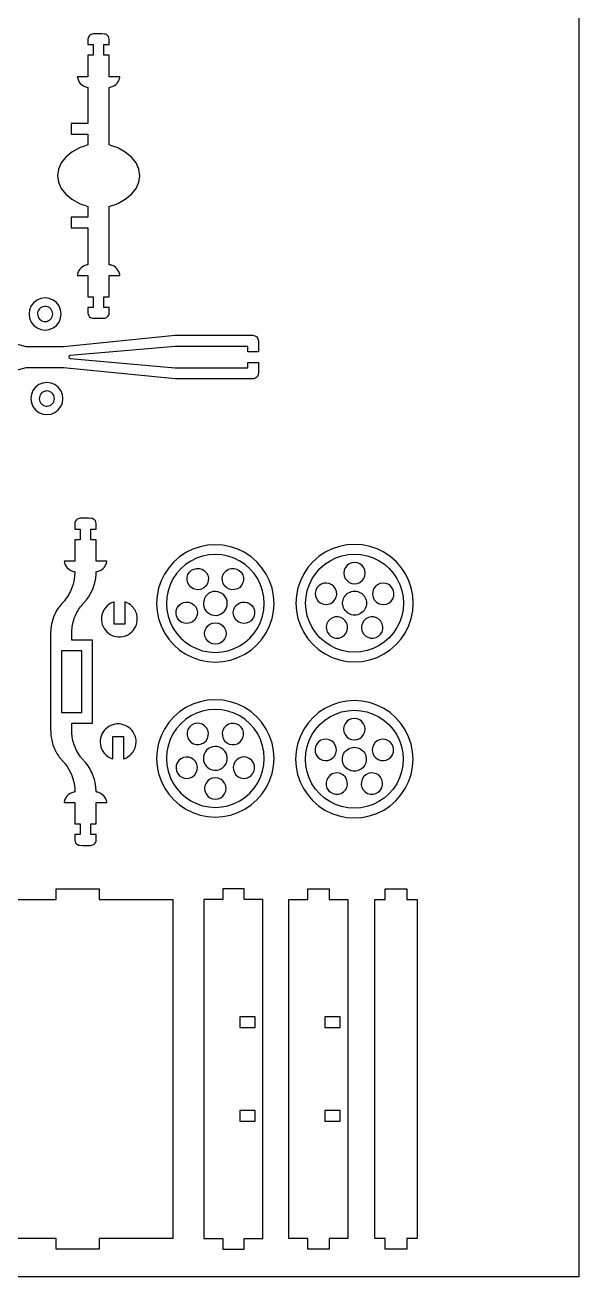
# Model space of a CAD drawing. Extents: x -12 to 65, y -17 to 90.
# Drawn here: x 39 to 64.9, y -17.1 to 41.5 of the extents above; entities that cross this region are included whole.
import ezdxf

# ---------------------------------------------------------------- set-up
doc = ezdxf.new("R2010")
doc.units = 0
doc.header["$MEASUREMENT"] = 0
doc.layers.get('0').update_dxf_attribs({"linetype": 'CONTINUOUS'})
doc.layers.add('ENGRAVE', color=1, linetype='CONTINUOUS')
doc.layers.add('LAYER_1', color=18, linetype='CONTINUOUS')

msp = doc.modelspace()

# ---------------------------------------------------------------- linework, layer by layer
msp.add_lwpolyline([(-12.472, -17.124), (-12.472, 90.411), (64.89, 90.411), (64.89, -17.124)], close=True)
at = {"layer": 'ENGRAVE'}
for points in [[(46.725, 12.414), (46.994, 12.281), (47.278, 12.185), (47.572, 12.126), (47.871, 12.107), (48.17, 12.126), (48.464, 12.185), (48.748, 12.281), (49.017, 12.414), (49.266, 12.58), (49.491, 12.778), (49.689, 13.003), (49.855, 13.252), (49.988, 13.521), (50.084, 13.805), (50.143, 14.099), (50.162, 14.398), (50.143, 14.697), (50.084, 14.991), (49.988, 15.275), (49.855, 15.544), (49.689, 15.793), (49.491, 16.018), (49.266, 16.216), (49.017, 16.382), (48.748, 16.515), (48.464, 16.611), (48.17, 16.67), (47.871, 16.689), (47.572, 16.67), (47.278, 16.611), (46.994, 16.515), (46.725, 16.382), (46.476, 16.216), (46.251, 16.018), (46.053, 15.793), (45.887, 15.544), (45.754, 15.275), (45.658, 14.991), (45.599, 14.697), (45.58, 14.398), (45.599, 14.099), (45.658, 13.805), (45.754, 13.521), (45.887, 13.252), (46.053, 13.003), (46.251, 12.778), (46.476, 12.58)], [(52.993, 12.593), (52.768, 12.791), (52.57, 13.016), (52.404, 13.265), (52.271, 13.534), (52.175, 13.818), (52.116, 14.112), (52.097, 14.411), (52.116, 14.71), (52.175, 15.004), (52.271, 15.288), (52.404, 15.557), (52.57, 15.806), (52.768, 16.031), (52.993, 16.229), (53.242, 16.396), (53.511, 16.528), (53.795, 16.624), (54.089, 16.683), (54.388, 16.702), (54.687, 16.683), (54.981, 16.624), (55.265, 16.528), (55.534, 16.396), (55.783, 16.229), (56.008, 16.031), (56.206, 15.806), (56.372, 15.557), (56.505, 15.288), (56.601, 15.004), (56.66, 14.71), (56.679, 14.411), (56.66, 14.112), (56.601, 13.818), (56.505, 13.534), (56.372, 13.265), (56.206, 13.016), (56.008, 12.791), (55.783, 12.593), (55.534, 12.427), (55.265, 12.294), (54.981, 12.198), (54.687, 12.139), (54.388, 12.12), (54.089, 12.139), (53.795, 12.198), (53.511, 12.294), (53.242, 12.427)], [(46.476, 5.328), (46.725, 5.161), (46.994, 5.029), (47.278, 4.932), (47.572, 4.874), (47.871, 4.854), (48.17, 4.874), (48.464, 4.932), (48.748, 5.029), (49.017, 5.161), (49.266, 5.328), (49.491, 5.525), (49.689, 5.751), (49.855, 6), (49.988, 6.269), (50.084, 6.553), (50.143, 6.847), (50.162, 7.146), (50.143, 7.445), (50.084, 7.739), (49.988, 8.023), (49.855, 8.291), (49.689, 8.541), (49.491, 8.766), (49.266, 8.964), (49.017, 9.13), (48.748, 9.263), (48.464, 9.359), (48.17, 9.417), (47.871, 9.437), (47.572, 9.417), (47.278, 9.359), (46.994, 9.263), (46.725, 9.13), (46.476, 8.964), (46.251, 8.766), (46.053, 8.541), (45.887, 8.291), (45.754, 8.023), (45.658, 7.739), (45.599, 7.445), (45.58, 7.146), (45.599, 6.847), (45.658, 6.553), (45.754, 6.269), (45.887, 6), (46.053, 5.751), (46.251, 5.525)], [(53.231, 5.122), (52.981, 5.288), (52.756, 5.486), (52.558, 5.711), (52.392, 5.961), (52.259, 6.229), (52.163, 6.513), (52.105, 6.807), (52.085, 7.106), (52.105, 7.405), (52.163, 7.699), (52.259, 7.983), (52.392, 8.252), (52.558, 8.501), (52.756, 8.726), (52.981, 8.924), (53.231, 9.091), (53.499, 9.223), (53.783, 9.32), (54.077, 9.378), (54.376, 9.398), (54.675, 9.378), (54.969, 9.32), (55.253, 9.223), (55.522, 9.091), (55.771, 8.924), (55.997, 8.726), (56.194, 8.501), (56.361, 8.252), (56.493, 7.983), (56.59, 7.699), (56.648, 7.405), (56.668, 7.106), (56.648, 6.807), (56.59, 6.513), (56.493, 6.229), (56.361, 5.961), (56.194, 5.711), (55.997, 5.486), (55.771, 5.288), (55.522, 5.122), (55.253, 4.989), (54.969, 4.893), (54.675, 4.834), (54.376, 4.815), (54.077, 4.834), (53.783, 4.893), (53.499, 4.989)]]:
    msp.add_lwpolyline(points, close=True, dxfattribs=at)
at = {"layer": 'LAYER_1'}
for points in [[(42.907, 28.247), (42.657, 28.247), (42.657, 28.747), (42.907, 28.747), (42.907, 29.747), (43.407, 29.747, 0.065228), (43.353, 29.927, 0.148337), (43.146, 30.164, 0.0567), (43.048, 30.211, 0.042505), (42.907, 30.247), (42.907, 32.973, -0.003944), (43.228, 33.088, 0.023671), (43.308, 33.119), (43.658, 33.315), (43.946, 33.552), (44.159, 33.821), (44.29, 34.113), (44.335, 34.416), (44.29, 34.72), (44.159, 35.012), (43.946, 35.281), (43.658, 35.518), (43.308, 35.713, 0.023671), (43.228, 35.745, -0.003944), (42.907, 35.86), (42.907, 38.551, 0.065228), (43.088, 38.606, 0.148337), (43.325, 38.812, 0.0567), (43.371, 38.911, 0.042505), (43.407, 39.051), (42.907, 39.051), (42.907, 40.051), (42.657, 40.051), (42.657, 40.551), (42.907, 40.551, 0.006529), (42.904, 40.813, 0.260864), (42.782, 41.018, 0.118127), (42.688, 41.046, 0.021662), (42.157, 41.051, 0.190424), (41.983, 40.976, 0.190352), (41.908, 40.801, 0.012268), (41.906, 40.676, -0.004089), (41.908, 40.551), (42.157, 40.551), (42.157, 40.051), (41.908, 40.051), (41.908, 39.051), (41.408, 39.051, 0.065228), (41.462, 38.87, 0.148337), (41.669, 38.634, 0.0567), (41.767, 38.587, 0.042505), (41.908, 38.551), (41.908, 36.86), (41.13, 36.86), (41.13, 36.36), (41.908, 36.36), (41.908, 35.86, -0.00393), (41.586, 35.744, 0.023583), (41.507, 35.713), (41.156, 35.517), (40.869, 35.28), (40.655, 35.011), (40.524, 34.719), (40.48, 34.416), (40.524, 34.113), (40.655, 33.822), (40.869, 33.553), (41.156, 33.316), (41.507, 33.12, 0.023583), (41.586, 33.088, -0.00393), (41.908, 32.973), (41.908, 32.473), (41.13, 32.473), (41.13, 31.973), (41.908, 31.973), (41.908, 30.247, 0.065228), (41.727, 30.192, 0.148337), (41.49, 29.985, 0.0567), (41.443, 29.887, 0.042505), (41.408, 29.747), (41.908, 29.747), (41.908, 28.747), (42.157, 28.747), (42.157, 28.247), (41.908, 28.247, 0.006529), (41.911, 27.984, 0.260864), (42.032, 27.78, 0.118127), (42.127, 27.752, 0.021662), (42.657, 27.747, 0.190424), (42.831, 27.822, 0.190352), (42.907, 27.997, 0.012268), (42.908, 28.122, -0.004089)], [(39.727, 27.638, 0.936602), (40.12, 28.226, 0.936602), (39.653, 27.694, 0.032737), (39.688, 27.663, 0.032737)], [(39.809, 23.68, 0.936602), (40.202, 24.268, 0.936602), (39.735, 23.736, 0.032737), (39.77, 23.705, 0.032737)], [(42.295, 3.576), (42.045, 3.576), (42.045, 4.076), (42.295, 4.076), (42.295, 5.076), (42.795, 5.076, 0.065228), (42.74, 5.257, 0.148337), (42.534, 5.494, 0.0567), (42.435, 5.541, 0.042505), (42.295, 5.576, 0.026399), (42.266, 5.9, 0.064422), (42.126, 6.407, 0.082666), (41.747, 7.005, 0.005773), (41.653, 7.108, -0.027956), (41.563, 7.215, -0.16647), (41.151, 8.502, -0.005228), (41.155, 8.645, 0.010117), (41.158, 8.789), (42.123, 8.789), (42.123, 12.674), (41.158, 12.674, 0.009072), (41.153, 12.952, -0.037192), (41.164, 13.23, -0.074367), (41.326, 13.838, -0.077224), (41.649, 14.35, -0.012509), (41.745, 14.454, 0.02617), (41.838, 14.562, 0.149562), (42.29, 15.739, 0.012372), (42.293, 15.81, -0.004124), (42.295, 15.881, 0.065228), (42.476, 15.935, 0.148337), (42.712, 16.142, 0.0567), (42.759, 16.24, 0.042505), (42.795, 16.381), (42.295, 16.381), (42.295, 17.381), (42.045, 17.381), (42.045, 17.881), (42.295, 17.881, 0.006529), (42.291, 18.143, 0.260864), (42.17, 18.347, 0.118127), (42.075, 18.375, 0.021662), (41.545, 18.381, 0.190424), (41.371, 18.305, 0.190352), (41.295, 18.131, 0.012268), (41.294, 18.006, -0.004089), (41.295, 17.881), (41.545, 17.881), (41.545, 17.381), (41.295, 17.381), (41.295, 16.381), (40.795, 16.381, 0.065228), (40.85, 16.2, 0.148337), (41.057, 15.963, 0.0567), (41.155, 15.916, 0.042505), (41.295, 15.881, -0.026399), (41.267, 15.557, -0.064422), (41.126, 15.051, -0.082666), (40.748, 14.452, -0.018345), (40.699, 14.401, 0.022041), (40.65, 14.35, 0.061507), (40.389, 13.961, 0.107635), (40.165, 13.097, 0.01196), (40.164, 13.029, -0.002886), (40.164, 12.96, 0.000825), (40.16, 10.729, 0.000825), (40.164, 8.497, 0.033004), (40.188, 8.14, 0.075197), (40.356, 7.568, 0.033003), (40.495, 7.315, 0.036703), (40.65, 7.108, 0.013791), (40.746, 7.003, -0.026597), (40.839, 6.896, -0.149562), (41.29, 5.718, -0.012372), (41.293, 5.647, 0.004124), (41.295, 5.576, 0.065228), (41.115, 5.522, 0.148337), (40.878, 5.315, 0.0567), (40.831, 5.217, 0.042505), (40.795, 5.076), (41.295, 5.076), (41.295, 4.076), (41.545, 4.076), (41.545, 3.576), (41.295, 3.576, 0.006529), (41.299, 3.314, 0.260864), (41.42, 3.11, 0.118127), (41.515, 3.082, 0.021662), (42.045, 3.076, 0.190424), (42.219, 3.152, 0.190352), (42.295, 3.326, 0.012268), (42.296, 3.451, -0.004089)], [(47.591, 13.913, 0.967799), (48.182, 14.864, 0.967799), (47.53, 13.954, 0.016364), (47.56, 13.932, 0.016364)], [(43.63, 14.47), (43.63, 13.421), (43.13, 13.421), (43.13, 14.47, 0.069827), (42.894, 14.351, 0.143963), (42.604, 13.992, 0.513852), (43.325, 12.832, 0.513741), (44.191, 13.888, 0.165644), (43.896, 14.328, 0.081484)], [(43.073, 7.118), (43.073, 8.167), (43.573, 8.167), (43.573, 7.118, 0.081484), (43.839, 7.26, 0.165644), (44.134, 7.7, 0.513741), (43.268, 8.757, 0.513852), (42.547, 7.596, 0.143963), (42.837, 7.237, 0.069827)], [(47.53, 6.701, 0.967799), (48.24, 7.567, 0.967799), (47.475, 6.75, 0.016364), (47.502, 6.725, 0.016364)]]:
    msp.add_lwpolyline(points, format="xyb", close=True, dxfattribs=at)
for points in [[(39.528, 27.293), (39.709, 27.218), (39.904, 27.193), (40.099, 27.218), (40.28, 27.293), (40.436, 27.413), (40.555, 27.569), (40.63, 27.75), (40.656, 27.945), (40.63, 28.139), (40.555, 28.321), (40.436, 28.476), (40.28, 28.596), (40.099, 28.671), (39.904, 28.697), (39.709, 28.671), (39.528, 28.596), (39.372, 28.476), (39.253, 28.321), (39.178, 28.139), (39.152, 27.945), (39.178, 27.75), (39.253, 27.569), (39.372, 27.413)], [(39.61, 23.335), (39.791, 23.26), (39.986, 23.235), (40.181, 23.26), (40.362, 23.335), (40.518, 23.455), (40.637, 23.611), (40.712, 23.792), (40.738, 23.987), (40.712, 24.181), (40.637, 24.363), (40.518, 24.518), (40.362, 24.638), (40.181, 24.713), (39.986, 24.739), (39.791, 24.713), (39.61, 24.638), (39.454, 24.518), (39.335, 24.363), (39.26, 24.181), (39.234, 23.987), (39.26, 23.792), (39.335, 23.611), (39.454, 23.455)], [(46.497, 12.019), (46.82, 11.86), (47.16, 11.744), (47.512, 11.674), (47.871, 11.651), (48.23, 11.674), (48.582, 11.744), (48.922, 11.86), (49.245, 12.019), (49.544, 12.218), (49.814, 12.455), (50.051, 12.726), (50.25, 13.024), (50.409, 13.347), (50.525, 13.687), (50.595, 14.039), (50.618, 14.398), (50.595, 14.757), (50.525, 15.109), (50.409, 15.449), (50.25, 15.772), (50.051, 16.071), (49.814, 16.341), (49.544, 16.578), (49.245, 16.777), (48.922, 16.936), (48.582, 17.052), (48.23, 17.122), (47.871, 17.145), (47.512, 17.122), (47.16, 17.052), (46.82, 16.936), (46.497, 16.777), (46.199, 16.578), (45.928, 16.341), (45.691, 16.071), (45.492, 15.772), (45.333, 15.449), (45.217, 15.109), (45.147, 14.757), (45.124, 14.398), (45.147, 14.039), (45.217, 13.687), (45.333, 13.347), (45.492, 13.024), (45.691, 12.726), (45.928, 12.455), (46.199, 12.218)], [(53.014, 12.032), (53.337, 11.873), (53.677, 11.757), (54.029, 11.687), (54.388, 11.664), (54.747, 11.687), (55.099, 11.757), (55.439, 11.873), (55.762, 12.032), (56.061, 12.231), (56.331, 12.468), (56.568, 12.739), (56.767, 13.037), (56.926, 13.36), (57.042, 13.7), (57.112, 14.053), (57.135, 14.411), (57.112, 14.77), (57.042, 15.122), (56.926, 15.463), (56.767, 15.785), (56.568, 16.084), (56.331, 16.354), (56.061, 16.591), (55.762, 16.79), (55.439, 16.949), (55.099, 17.065), (54.747, 17.135), (54.388, 17.159), (54.029, 17.135), (53.677, 17.065), (53.337, 16.949), (53.014, 16.79), (52.716, 16.591), (52.445, 16.354), (52.208, 16.084), (52.009, 15.785), (51.85, 15.463), (51.734, 15.122), (51.664, 14.77), (51.641, 14.411), (51.664, 14.053), (51.734, 13.7), (51.85, 13.36), (52.009, 13.037), (52.208, 12.739), (52.445, 12.468), (52.716, 12.231)], [(46.641, 15.247), (46.579, 15.362), (46.548, 15.49), (46.552, 15.62), (46.59, 15.746), (46.659, 15.857), (46.754, 15.947), (46.869, 16.009), (46.997, 16.039), (47.127, 16.035), (47.253, 15.998), (47.364, 15.929), (47.454, 15.834), (47.516, 15.718), (47.546, 15.591), (47.542, 15.46), (47.504, 15.335), (47.436, 15.223), (47.34, 15.134), (47.225, 15.072), (47.098, 15.042), (46.967, 15.045), (46.842, 15.083), (46.73, 15.152)], [(48.308, 15.223), (48.239, 15.334), (48.202, 15.46), (48.198, 15.59), (48.229, 15.718), (48.291, 15.833), (48.381, 15.928), (48.492, 15.996), (48.618, 16.034), (48.748, 16.038), (48.876, 16.007), (48.991, 15.945), (49.086, 15.855), (49.154, 15.744), (49.192, 15.618), (49.196, 15.487), (49.165, 15.36), (49.103, 15.245), (49.013, 15.15), (48.902, 15.081), (48.776, 15.044), (48.645, 15.04), (48.518, 15.071), (48.403, 15.133)], [(54.258, 15.335), (54.388, 15.318), (54.518, 15.335), (54.639, 15.385), (54.743, 15.465), (54.822, 15.569), (54.872, 15.69), (54.889, 15.819), (54.872, 15.949), (54.822, 16.07), (54.743, 16.174), (54.639, 16.254), (54.518, 16.304), (54.388, 16.321), (54.258, 16.304), (54.137, 16.254), (54.034, 16.174), (53.954, 16.07), (53.904, 15.949), (53.887, 15.819), (53.904, 15.69), (53.954, 15.569), (54.034, 15.465), (54.137, 15.385)], [(52.894, 14.372), (53.022, 14.348), (53.153, 14.358), (53.276, 14.402), (53.384, 14.476), (53.469, 14.575), (53.526, 14.693), (53.55, 14.822), (53.54, 14.952), (53.496, 15.075), (53.423, 15.183), (53.323, 15.269), (53.205, 15.325), (53.077, 15.349), (52.946, 15.339), (52.823, 15.296), (52.715, 15.222), (52.629, 15.122), (52.573, 15.004), (52.549, 14.876), (52.559, 14.745), (52.602, 14.622), (52.676, 14.514), (52.776, 14.429)], [(55.623, 14.356), (55.754, 14.346), (55.882, 14.37), (56.001, 14.426), (56.1, 14.511), (56.174, 14.619), (56.218, 14.742), (56.228, 14.873), (56.204, 15.001), (56.148, 15.119), (56.063, 15.219), (55.955, 15.293), (55.832, 15.337), (55.701, 15.347), (55.573, 15.323), (55.454, 15.267), (55.355, 15.182), (55.281, 15.074), (55.237, 14.951), (55.227, 14.82), (55.251, 14.691), (55.307, 14.573), (55.392, 14.474), (55.5, 14.4)], [(54.108, 13.926), (54.047, 13.967), (53.992, 14.015), (53.944, 14.07), (53.903, 14.131), (53.871, 14.197), (53.847, 14.266), (53.833, 14.338), (53.828, 14.411), (53.833, 14.484), (53.847, 14.556), (53.871, 14.625), (53.903, 14.691), (53.944, 14.752), (53.992, 14.807), (54.047, 14.855), (54.108, 14.896), (54.174, 14.929), (54.243, 14.952), (54.315, 14.966), (54.388, 14.971), (54.461, 14.966), (54.533, 14.952), (54.602, 14.929), (54.668, 14.896), (54.729, 14.855), (54.784, 14.807), (54.832, 14.752), (54.873, 14.691), (54.905, 14.625), (54.929, 14.556), (54.943, 14.484), (54.948, 14.411), (54.943, 14.338), (54.929, 14.266), (54.905, 14.197), (54.873, 14.131), (54.832, 14.07), (54.784, 14.015), (54.729, 13.967), (54.668, 13.926), (54.602, 13.894), (54.533, 13.87), (54.461, 13.856), (54.388, 13.851), (54.315, 13.856), (54.243, 13.87), (54.174, 13.894)], [(46.112, 13.687), (46.056, 13.805), (46.032, 13.933), (46.042, 14.064), (46.085, 14.187), (46.159, 14.295), (46.259, 14.38), (46.377, 14.437), (46.505, 14.461), (46.636, 14.451), (46.759, 14.408), (46.867, 14.334), (46.952, 14.234), (47.009, 14.116), (47.033, 13.988), (47.023, 13.857), (46.979, 13.734), (46.906, 13.626), (46.806, 13.541), (46.688, 13.484), (46.559, 13.46), (46.429, 13.47), (46.306, 13.513), (46.198, 13.587)], [(48.838, 13.627), (48.764, 13.735), (48.72, 13.859), (48.71, 13.989), (48.734, 14.118), (48.79, 14.236), (48.875, 14.335), (48.983, 14.409), (49.106, 14.453), (49.237, 14.463), (49.365, 14.44), (49.484, 14.383), (49.583, 14.298), (49.657, 14.19), (49.701, 14.067), (49.711, 13.937), (49.687, 13.808), (49.631, 13.69), (49.546, 13.59), (49.438, 13.516), (49.315, 13.472), (49.184, 13.462), (49.056, 13.486), (48.937, 13.542)], [(47.517, 12.635), (47.437, 12.739), (47.387, 12.86), (47.37, 12.99), (47.387, 13.119), (47.437, 13.24), (47.517, 13.344), (47.62, 13.424), (47.741, 13.474), (47.871, 13.491), (48.001, 13.474), (48.122, 13.424), (48.226, 13.344), (48.305, 13.24), (48.355, 13.119), (48.372, 12.99), (48.355, 12.86), (48.305, 12.739), (48.226, 12.635), (48.122, 12.555), (48.001, 12.505), (47.871, 12.488), (47.741, 12.505), (47.62, 12.555)], [(53.386, 12.8), (53.514, 12.77), (53.644, 12.774), (53.77, 12.812), (53.881, 12.88), (53.971, 12.976), (54.033, 13.091), (54.063, 13.218), (54.059, 13.349), (54.021, 13.474), (53.953, 13.586), (53.857, 13.675), (53.742, 13.737), (53.615, 13.768), (53.484, 13.764), (53.359, 13.726), (53.247, 13.657), (53.158, 13.562), (53.096, 13.447), (53.065, 13.32), (53.069, 13.189), (53.107, 13.063), (53.176, 12.952), (53.271, 12.862)], [(55.009, 12.813), (55.135, 12.775), (55.265, 12.772), (55.393, 12.802), (55.508, 12.864), (55.603, 12.954), (55.672, 13.066), (55.709, 13.191), (55.713, 13.322), (55.682, 13.449), (55.62, 13.564), (55.53, 13.659), (55.419, 13.728), (55.293, 13.765), (55.162, 13.769), (55.035, 13.739), (54.92, 13.676), (54.825, 13.586), (54.756, 13.475), (54.719, 13.35), (54.715, 13.219), (54.746, 13.091), (54.808, 12.976), (54.898, 12.881)], [(40.665, 9.29), (41.622, 9.29), (41.622, 12.173), (40.665, 12.173)], [(46.497, 4.766), (46.82, 4.607), (47.16, 4.492), (47.512, 4.422), (47.871, 4.398), (48.23, 4.422), (48.582, 4.492), (48.922, 4.607), (49.245, 4.766), (49.544, 4.966), (49.814, 5.203), (50.051, 5.473), (50.25, 5.772), (50.409, 6.094), (50.525, 6.435), (50.595, 6.787), (50.618, 7.146), (50.595, 7.504), (50.525, 7.857), (50.409, 8.197), (50.25, 8.519), (50.051, 8.818), (49.814, 9.088), (49.544, 9.325), (49.245, 9.525), (48.922, 9.684), (48.582, 9.799), (48.23, 9.87), (47.871, 9.893), (47.512, 9.87), (47.16, 9.799), (46.82, 9.684), (46.497, 9.525), (46.199, 9.325), (45.928, 9.088), (45.691, 8.818), (45.492, 8.519), (45.333, 8.197), (45.217, 7.857), (45.147, 7.504), (45.124, 7.146), (45.147, 6.787), (45.217, 6.435), (45.333, 6.094), (45.492, 5.772), (45.691, 5.473), (45.928, 5.203), (46.199, 4.966)], [(53.325, 4.568), (53.665, 4.452), (54.018, 4.382), (54.376, 4.359), (54.735, 4.382), (55.087, 4.452), (55.428, 4.568), (55.75, 4.727), (56.049, 4.927), (56.319, 5.164), (56.556, 5.434), (56.756, 5.733), (56.915, 6.055), (57.03, 6.395), (57.1, 6.748), (57.124, 7.106), (57.1, 7.465), (57.03, 7.817), (56.915, 8.158), (56.756, 8.48), (56.556, 8.779), (56.319, 9.049), (56.049, 9.286), (55.75, 9.486), (55.428, 9.644), (55.087, 9.76), (54.735, 9.83), (54.376, 9.854), (54.018, 9.83), (53.665, 9.76), (53.325, 9.644), (53.003, 9.486), (52.704, 9.286), (52.434, 9.049), (52.197, 8.779), (51.997, 8.48), (51.838, 8.158), (51.723, 7.817), (51.652, 7.465), (51.629, 7.106), (51.652, 6.748), (51.723, 6.395), (51.838, 6.055), (51.997, 5.733), (52.197, 5.434), (52.434, 5.164), (52.704, 4.927), (53.003, 4.727)], [(54.247, 8.03), (54.376, 8.013), (54.506, 8.03), (54.627, 8.08), (54.731, 8.16), (54.81, 8.264), (54.861, 8.385), (54.878, 8.515), (54.861, 8.644), (54.81, 8.765), (54.731, 8.869), (54.627, 8.949), (54.506, 8.999), (54.376, 9.016), (54.247, 8.999), (54.126, 8.949), (54.022, 8.869), (53.942, 8.765), (53.892, 8.644), (53.875, 8.515), (53.892, 8.385), (53.942, 8.264), (54.022, 8.16), (54.126, 8.08)], [(46.842, 7.831), (46.967, 7.793), (47.098, 7.789), (47.225, 7.819), (47.34, 7.881), (47.436, 7.971), (47.504, 8.082), (47.542, 8.208), (47.546, 8.339), (47.516, 8.466), (47.454, 8.581), (47.364, 8.676), (47.253, 8.745), (47.127, 8.783), (46.997, 8.787), (46.869, 8.757), (46.754, 8.695), (46.659, 8.605), (46.59, 8.493), (46.552, 8.368), (46.548, 8.237), (46.579, 8.11), (46.641, 7.995), (46.73, 7.899)], [(48.518, 7.818), (48.645, 7.788), (48.776, 7.792), (48.902, 7.829), (49.013, 7.897), (49.103, 7.993), (49.165, 8.108), (49.196, 8.235), (49.192, 8.366), (49.154, 8.491), (49.086, 8.603), (48.991, 8.693), (48.876, 8.755), (48.748, 8.785), (48.618, 8.782), (48.492, 8.744), (48.381, 8.676), (48.291, 8.58), (48.229, 8.465), (48.198, 8.338), (48.202, 8.207), (48.239, 8.082), (48.308, 7.97), (48.403, 7.88)], [(52.882, 7.067), (53.011, 7.043), (53.141, 7.053), (53.264, 7.097), (53.372, 7.171), (53.458, 7.27), (53.514, 7.388), (53.538, 7.517), (53.528, 7.647), (53.485, 7.771), (53.411, 7.879), (53.311, 7.964), (53.193, 8.02), (53.065, 8.044), (52.934, 8.034), (52.811, 7.991), (52.703, 7.917), (52.618, 7.818), (52.561, 7.7), (52.537, 7.571), (52.547, 7.44), (52.591, 7.317), (52.665, 7.209), (52.764, 7.124)], [(54.096, 6.621), (54.035, 6.662), (53.98, 6.71), (53.932, 6.765), (53.891, 6.826), (53.859, 6.892), (53.835, 6.961), (53.821, 7.033), (53.816, 7.106), (53.821, 7.179), (53.835, 7.251), (53.859, 7.321), (53.891, 7.386), (53.932, 7.447), (53.98, 7.502), (54.035, 7.551), (54.096, 7.591), (54.162, 7.624), (54.231, 7.647), (54.303, 7.661), (54.376, 7.666), (54.449, 7.661), (54.521, 7.647), (54.591, 7.624), (54.656, 7.591), (54.717, 7.551), (54.772, 7.502), (54.821, 7.447), (54.861, 7.386), (54.894, 7.321), (54.917, 7.251), (54.932, 7.179), (54.936, 7.106), (54.932, 7.033), (54.917, 6.961), (54.894, 6.892), (54.861, 6.826), (54.821, 6.765), (54.772, 6.71), (54.717, 6.662), (54.656, 6.621), (54.591, 6.589), (54.521, 6.565), (54.449, 6.551), (54.376, 6.546), (54.303, 6.551), (54.231, 6.565), (54.162, 6.589)], [(55.612, 7.051), (55.742, 7.041), (55.871, 7.065), (55.989, 7.121), (56.088, 7.206), (56.162, 7.314), (56.206, 7.437), (56.216, 7.568), (56.193, 7.696), (56.136, 7.814), (56.051, 7.914), (55.943, 7.988), (55.82, 8.032), (55.69, 8.042), (55.561, 8.018), (55.443, 7.962), (55.343, 7.877), (55.269, 7.769), (55.225, 7.646), (55.215, 7.515), (55.239, 7.387), (55.295, 7.268), (55.38, 7.169), (55.488, 7.095)], [(46.306, 6.261), (46.429, 6.218), (46.559, 6.208), (46.688, 6.232), (46.806, 6.288), (46.906, 6.373), (46.979, 6.481), (47.023, 6.605), (47.033, 6.735), (47.009, 6.864), (46.952, 6.982), (46.867, 7.081), (46.759, 7.155), (46.636, 7.199), (46.505, 7.209), (46.377, 7.185), (46.259, 7.128), (46.159, 7.043), (46.085, 6.935), (46.042, 6.812), (46.032, 6.681), (46.056, 6.552), (46.112, 6.434), (46.198, 6.335)], [(49.056, 6.234), (49.184, 6.21), (49.315, 6.22), (49.438, 6.264), (49.546, 6.338), (49.631, 6.437), (49.687, 6.556), (49.711, 6.684), (49.701, 6.815), (49.657, 6.938), (49.583, 7.046), (49.484, 7.131), (49.365, 7.187), (49.237, 7.211), (49.106, 7.201), (48.983, 7.157), (48.875, 7.083), (48.79, 6.984), (48.734, 6.865), (48.71, 6.737), (48.72, 6.606), (48.764, 6.483), (48.838, 6.375), (48.937, 6.29)], [(53.374, 5.495), (53.502, 5.465), (53.633, 5.469), (53.758, 5.507), (53.869, 5.575), (53.959, 5.671), (54.021, 5.786), (54.051, 5.913), (54.047, 6.044), (54.01, 6.169), (53.941, 6.281), (53.846, 6.371), (53.731, 6.433), (53.603, 6.463), (53.472, 6.459), (53.347, 6.421), (53.236, 6.352), (53.146, 6.257), (53.084, 6.142), (53.054, 6.015), (53.058, 5.884), (53.095, 5.758), (53.164, 5.647), (53.259, 5.557)], [(54.997, 5.508), (55.123, 5.47), (55.254, 5.467), (55.381, 5.497), (55.496, 5.559), (55.591, 5.649), (55.66, 5.761), (55.697, 5.886), (55.701, 6.017), (55.67, 6.144), (55.608, 6.259), (55.518, 6.354), (55.407, 6.423), (55.281, 6.46), (55.151, 6.464), (55.023, 6.434), (54.908, 6.371), (54.813, 6.282), (54.745, 6.17), (54.707, 6.045), (54.703, 5.914), (54.734, 5.787), (54.796, 5.671), (54.886, 5.576)], [(47.741, 5.253), (47.871, 5.236), (48.001, 5.253), (48.122, 5.303), (48.226, 5.383), (48.305, 5.487), (48.355, 5.608), (48.372, 5.737), (48.355, 5.867), (48.305, 5.988), (48.226, 6.092), (48.122, 6.171), (48.001, 6.222), (47.871, 6.239), (47.741, 6.222), (47.62, 6.171), (47.517, 6.092), (47.437, 5.988), (47.387, 5.867), (47.37, 5.737), (47.387, 5.608), (47.437, 5.487), (47.517, 5.383), (47.62, 5.303)], [(36.973, -15.325), (36.973, 0.546), (40.426, 0.546), (40.426, 1.047), (42.431, 1.047), (42.431, 0.546), (45.884, 0.546), (45.884, -15.325), (42.431, -15.325), (42.431, -15.826), (40.426, -15.826), (40.426, -15.325)], [(49.22, -15.826), (49.22, -15.325), (50.1, -15.325), (50.1, 0.546), (49.22, 0.546), (49.22, 1.047), (48.218, 1.047), (48.218, 0.546), (47.338, 0.546), (47.338, -15.325), (48.218, -15.325), (48.218, -15.826)], [(52.195, -15.826), (52.195, -15.325), (51.316, -15.325), (51.316, 0.546), (52.195, 0.546), (52.195, 1.047), (53.198, 1.047), (53.198, 0.546), (54.077, 0.546), (54.077, -15.325), (53.198, -15.325), (53.198, -15.826)], [(55.341, -15.325), (55.341, 0.546), (55.825, 0.546), (55.825, 1.047), (56.828, 1.047), (56.828, 0.546), (57.312, 0.546), (57.312, -15.325), (56.828, -15.325), (56.828, -15.826), (55.825, -15.826), (55.825, -15.325)], [(49.74, -5.446), (49.74, -4.946), (49.018, -4.946), (49.018, -5.446)], [(53.717, -5.446), (53.717, -4.946), (52.995, -4.946), (52.995, -5.446)], [(49.018, -9.333), (49.018, -9.833), (49.74, -9.833), (49.74, -9.333)], [(53.717, -9.833), (53.717, -9.333), (52.995, -9.333), (52.995, -9.833)]]:
    msp.add_lwpolyline(points, close=True, dxfattribs=at)
msp.add_lwpolyline([(33.773, 27.871), (39.008, 26.429), (40.762, 26.429), (45.985, 26.948), (49.629, 26.948, -0.190421), (49.81, 26.87, -0.190421), (49.889, 26.689, -0.012272), (49.891, 26.434, 0.004091), (49.889, 26.179), (49.387, 26.179), (49.387, 26.429), (45.985, 26.429), (41.075, 25.997, 0.347548), (41.021, 25.928, 0.347548), (41.075, 25.859), (45.985, 25.427), (49.387, 25.427), (49.387, 25.677), (49.889, 25.677, 0.004091), (49.891, 25.422, -0.012272), (49.889, 25.167, -0.190421), (49.81, 24.986, -0.190421), (49.629, 24.908), (45.985, 24.908), (40.762, 25.427), (39.007, 25.427), (33.771, 23.985)], format="xyb", dxfattribs=at)

doc.saveas('drawing.dxf')
